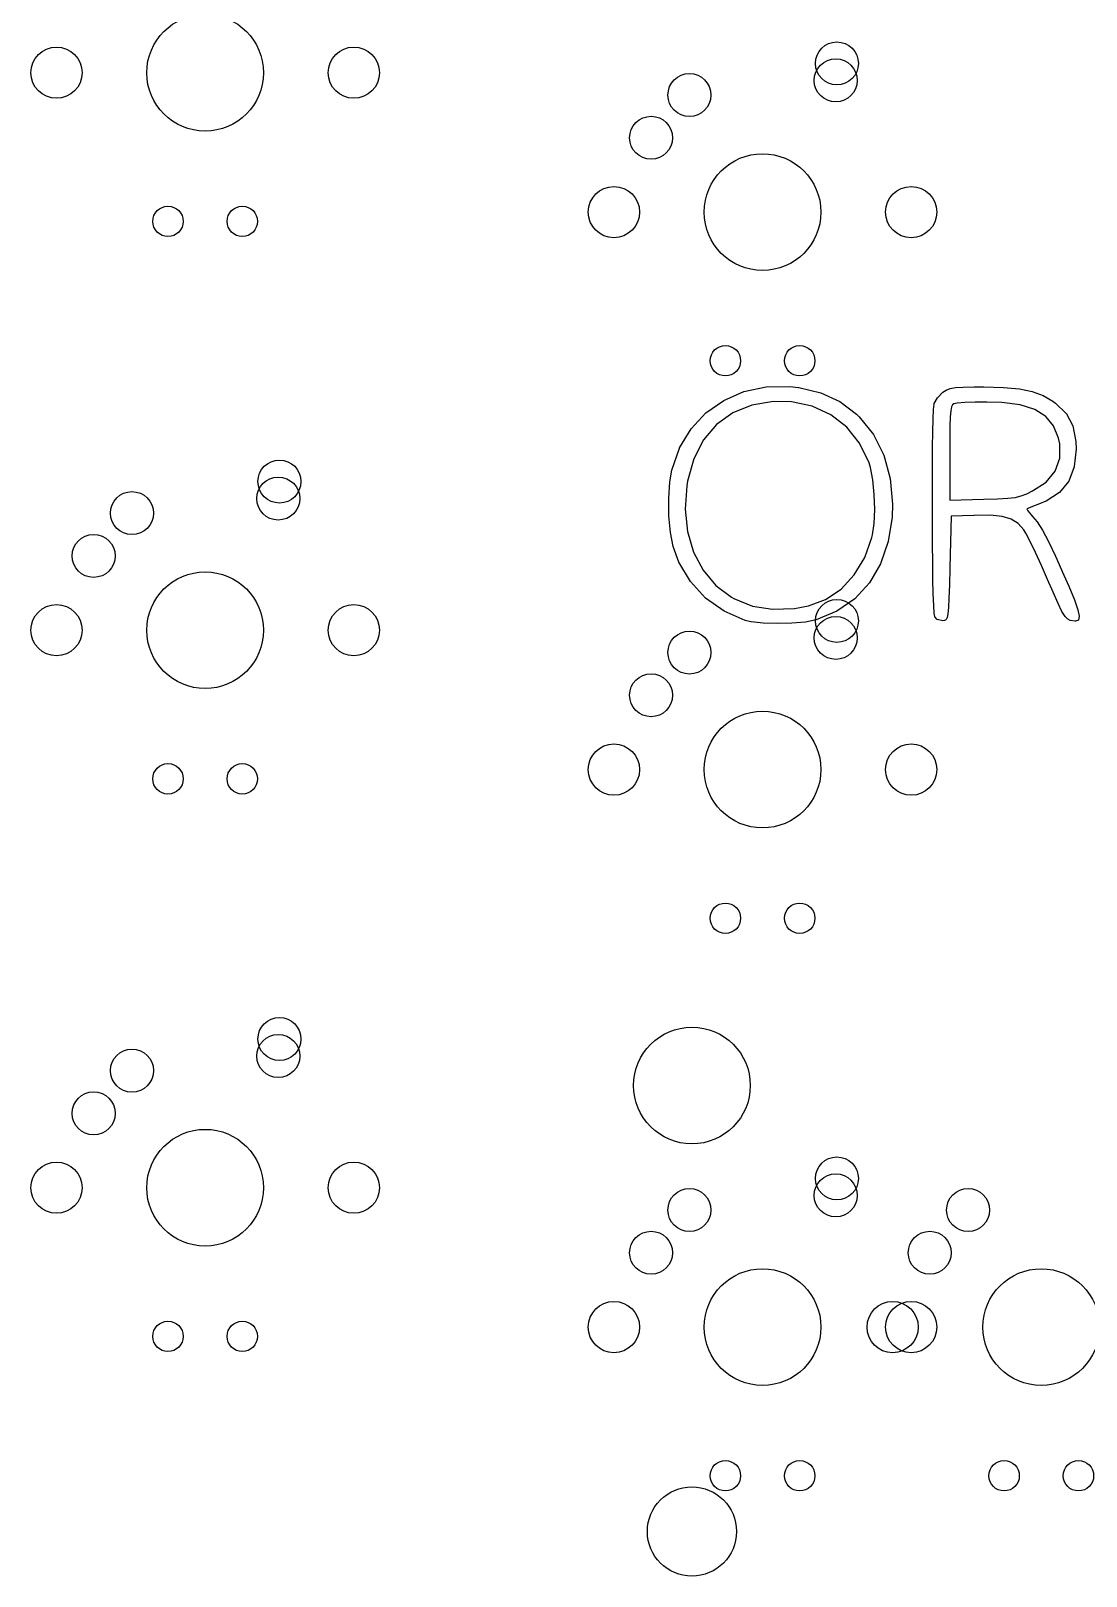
# Model space of a CAD drawing. Extents: x 31 to 332, y -142 to -29.
# Drawn here: x 260.7 to 296.8, y -130 to -77.2 of the extents above; entities that cross this region are included whole.
import ezdxf

# ---------------------------------------------------------------- set-up
doc = ezdxf.new("R2010")
doc.units = 0
doc.header["$MEASUREMENT"] = 0
doc.layers.add('BLACK', color=7, linetype='CONTINUOUS')

msp = doc.modelspace()

# ---------------------------------------------------------------- linework, layer by layer
at = {"layer": 'BLACK', "linetype": 'CONTINUOUS'}
for p, q in [((284.424, -89.7775), (285.114, -89.4793)), ((285.114, -89.4792), (285.115, -89.479)), ((285.114, -89.4793), (285.114, -89.4792)), ((285.115, -89.479), (285.872, -89.3191)), ((285.872, -89.3191), (285.873, -89.3191)), ((285.873, -89.319), (286.684, -89.3073)), ((285.873, -89.3191), (285.873, -89.319)), ((286.684, -89.3073), (286.684, -89.3074)), ((286.684, -89.3074), (286.684, -89.3074)), ((286.684, -89.3074), (286.983, -89.341)), ((286.983, -89.341), (286.984, -89.3411)), ((286.984, -89.3411), (286.984, -89.3411)), ((286.984, -89.3411), (287.737, -89.5165)), ((287.737, -89.5165), (287.738, -89.5167)), ((287.738, -89.5167), (287.738, -89.5168)), ((287.738, -89.5168), (288.387, -89.8138)), ((291.619, -89.8789), (291.726, -89.6865)), ((291.726, -89.6865), (291.727, -89.686)), ((291.727, -89.6854), (291.907, -89.5021)), ((291.727, -89.686), (291.727, -89.6854)), ((291.907, -89.5019), (291.908, -89.5016)), ((291.907, -89.5021), (291.907, -89.5019)), ((291.908, -89.5016), (291.915, -89.4963)), ((291.915, -89.4961), (292.027, -89.4242)), ((291.915, -89.4962), (291.915, -89.4961)), ((291.915, -89.4963), (291.915, -89.4962)), ((292.027, -89.4238), (292.158, -89.3743)), ((292.027, -89.424), (292.027, -89.4238)), ((292.027, -89.4242), (292.027, -89.424)), ((292.158, -89.3741), (292.339, -89.343)), ((292.158, -89.3742), (292.158, -89.3741)), ((292.158, -89.3743), (292.158, -89.3742)), ((292.339, -89.343), (292.34, -89.343)), ((292.34, -89.3429), (292.604, -89.326)), ((292.34, -89.343), (292.34, -89.3429)), ((292.604, -89.326), (292.984, -89.3193)), ((292.604, -89.326), (292.604, -89.326)), ((292.604, -89.326), (292.604, -89.326)), ((292.984, -89.3193), (293.313, -89.3183)), ((292.984, -89.3193), (292.984, -89.3193)), ((292.984, -89.3193), (292.984, -89.3193)), ((293.313, -89.3183), (293.313, -89.3184)), ((293.313, -89.3184), (293.313, -89.3183)), ((293.313, -89.3183), (293.986, -89.333)), ((293.986, -89.333), (293.987, -89.333)), ((293.987, -89.333), (293.987, -89.333)), ((293.987, -89.333), (294.526, -89.3818)), ((294.526, -89.3818), (294.527, -89.3819)), ((294.527, -89.3819), (294.527, -89.3819)), ((294.527, -89.3819), (294.966, -89.4724)), ((294.966, -89.4724), (294.966, -89.4725)), ((294.966, -89.4725), (294.966, -89.4726)), ((294.966, -89.4726), (295.337, -89.6122)), ((295.337, -89.6122), (295.338, -89.6124)), ((295.338, -89.6124), (295.338, -89.6125)), ((295.338, -89.6125), (295.674, -89.8087)), ((283.307, -90.7504), (283.816, -90.2053)), ((283.816, -90.2046), (284.423, -89.778)), ((283.816, -90.205), (283.816, -90.2046)), ((283.816, -90.2053), (283.816, -90.205)), ((284.731, -90.2072), (284.181, -90.605)), ((284.423, -89.778), (284.424, -89.7778)), ((284.424, -89.7778), (284.424, -89.7775)), ((285.381, -89.9424), (284.731, -90.2072)), ((286.123, -89.8168), (285.381, -89.9424)), ((286.743, -89.8265), (286.123, -89.8168)), ((287.447, -89.9769), (286.743, -89.8265)), ((288.08, -90.2702), (287.447, -89.9769)), ((288.626, -90.6964), (288.08, -90.2702)), ((288.387, -89.8138), (288.387, -89.8141)), ((288.387, -89.8141), (288.388, -89.8144)), ((288.388, -89.8144), (288.958, -90.245)), ((288.958, -90.245), (288.958, -90.2452)), ((288.958, -90.2452), (288.958, -90.2454)), ((288.958, -90.2454), (289.057, -90.341)), ((291.582, -90.4104), (291.597, -90.0876)), ((291.597, -90.0873), (291.614, -89.9023)), ((291.597, -90.0875), (291.597, -90.0873)), ((291.597, -90.0876), (291.597, -90.0875)), ((291.614, -89.9017), (291.619, -89.8803)), ((291.614, -89.902), (291.614, -89.9017)), ((291.614, -89.9023), (291.614, -89.902)), ((291.619, -89.8796), (291.619, -89.8789)), ((291.619, -89.8803), (291.619, -89.8796)), ((292.179, -90.1317), (292.162, -90.3456)), ((292.205, -90.001), (292.179, -90.1317)), ((292.243, -89.9307), (292.205, -90.001)), ((292.292, -89.8969), (292.243, -89.9307)), ((292.406, -89.8758), (292.292, -89.8969)), ((292.662, -89.8556), (292.406, -89.8758)), ((293.011, -89.8422), (292.662, -89.8556)), ((293.412, -89.8376), (293.011, -89.8422)), ((293.926, -89.8534), (293.412, -89.8376)), ((294.559, -89.9346), (293.926, -89.8534)), ((295.056, -90.0903), (294.559, -89.9346)), ((295.43, -90.3268), (295.056, -90.0903)), ((295.674, -89.8087), (295.674, -89.8089)), ((295.674, -89.8089), (295.675, -89.809)), ((295.675, -89.809), (295.759, -89.8688)), ((295.759, -89.8688), (295.759, -89.869)), ((295.759, -89.869), (295.759, -89.8692)), ((295.759, -89.8692), (296.12, -90.2189)), ((296.12, -90.2189), (296.12, -90.2195)), ((296.12, -90.2195), (296.121, -90.2201)), ((296.121, -90.2201), (296.349, -90.65)), ((282.912, -91.4049), (283.307, -90.7512)), ((283.307, -90.7508), (283.307, -90.7504)), ((283.307, -90.7512), (283.307, -90.7508)), ((284.181, -90.605), (283.736, -91.1298)), ((289.068, -91.2454), (288.626, -90.6964)), ((289.057, -90.341), (289.057, -90.3413)), ((289.057, -90.3413), (289.057, -90.3415)), ((289.057, -90.3415), (289.546, -90.9478)), ((291.571, -90.8492), (291.582, -90.4105)), ((291.582, -90.4105), (291.582, -90.4104)), ((291.582, -90.4105), (291.582, -90.4105)), ((292.152, -90.6653), (292.148, -91.1135)), ((292.162, -90.3456), (292.152, -90.6653)), ((295.696, -90.6507), (295.43, -90.3268)), ((295.865, -91.0689), (295.696, -90.6507)), ((296.349, -90.65), (296.349, -90.6506)), ((296.349, -90.6506), (296.35, -90.6513)), ((296.35, -90.6513), (296.455, -91.1813)), ((283.736, -91.1298), (283.402, -91.7757)), ((289.393, -91.9075), (289.068, -91.2454)), ((289.546, -90.9478), (289.546, -90.9482)), ((289.546, -90.9482), (289.546, -90.9487)), ((289.546, -90.9487), (289.899, -91.6522)), ((291.562, -91.3818), (291.571, -90.8492)), ((291.571, -90.8492), (291.571, -90.8492)), ((291.571, -90.8492), (291.571, -90.8492)), ((292.148, -91.1135), (292.147, -91.574)), ((295.907, -91.2664), (295.865, -91.0689)), ((295.907, -91.7562), (295.907, -91.2664)), ((296.455, -91.1813), (296.455, -91.1817)), ((296.455, -91.1817), (296.455, -91.1821)), ((296.455, -91.1821), (296.465, -91.4398)), ((282.646, -92.158), (282.911, -91.4058)), ((282.911, -91.4058), (282.912, -91.4053)), ((282.912, -91.4053), (282.912, -91.4049)), ((283.402, -91.7757), (283.186, -92.5367)), ((289.899, -91.6522), (289.899, -91.6527)), ((289.899, -91.6527), (289.899, -91.6531)), ((289.899, -91.6531), (290.114, -92.4467)), ((291.556, -91.9865), (291.56, -91.5739)), ((291.56, -91.5739), (291.562, -91.3819)), ((291.562, -91.3819), (291.562, -91.3818)), ((291.562, -91.3819), (291.562, -91.3819)), ((292.147, -91.574), (292.147, -93.1897)), ((295.749, -92.1933), (295.907, -91.7562)), ((296.465, -91.4405), (296.404, -92.0424)), ((296.465, -91.4398), (296.465, -91.4402)), ((296.465, -91.4402), (296.465, -91.4405)), ((282.577, -92.5649), (282.646, -92.1588)), ((282.646, -92.1584), (282.646, -92.158)), ((282.646, -92.1588), (282.646, -92.1584)), ((289.443, -92.0751), (289.393, -91.9075)), ((289.519, -92.4951), (289.443, -92.0751)), ((291.552, -92.6411), (291.556, -91.9865)), ((291.556, -91.9865), (291.556, -91.9865)), ((291.556, -91.9865), (291.556, -91.9865)), ((295.438, -92.5688), (295.749, -92.1933)), ((296.404, -92.0437), (296.216, -92.5353)), ((296.404, -92.0424), (296.404, -92.0431)), ((296.404, -92.0431), (296.404, -92.0437)), ((282.541, -93.1267), (282.577, -92.5654)), ((282.577, -92.5651), (282.577, -92.5649)), ((282.577, -92.5654), (282.577, -92.5651)), ((283.158, -92.7006), (283.102, -93.5)), ((283.186, -92.5367), (283.158, -92.7006)), ((289.567, -92.9934), (289.519, -92.4951)), ((290.114, -92.4467), (290.114, -92.4471)), ((290.114, -92.4471), (290.114, -92.4476)), ((290.114, -92.4476), (290.188, -93.3238)), ((291.552, -92.6412), (291.552, -92.6411)), ((291.552, -93.3239), (291.552, -92.6412)), ((291.552, -92.6412), (291.552, -92.6412)), ((294.78, -92.9683), (294.978, -92.8737)), ((294.978, -92.8737), (295.438, -92.5688)), ((295.894, -92.9268), (295.437, -93.2214)), ((295.895, -92.9258), (295.894, -92.9263)), ((295.894, -92.9263), (295.894, -92.9268)), ((296.215, -92.5367), (295.895, -92.9258)), ((296.216, -92.5353), (296.215, -92.5359)), ((296.215, -92.5359), (296.215, -92.5367)), ((282.541, -93.1269), (282.541, -93.1267)), ((282.541, -93.1271), (282.541, -93.1269)), ((282.547, -93.5001), (282.541, -93.1271)), ((289.584, -93.5115), (289.567, -92.9934)), ((290.188, -93.3244), (290.174, -93.7634)), ((290.188, -93.3238), (290.188, -93.3241)), ((290.188, -93.3241), (290.188, -93.3244)), ((291.552, -93.324), (291.552, -93.3239)), ((291.552, -93.3239), (291.552, -93.3239)), ((291.553, -94.0129), (291.552, -93.324)), ((292.147, -93.1897), (293.308, -93.1579)), ((293.308, -93.1579), (293.784, -93.1426)), ((293.308, -93.1579), (293.308, -93.1579)), ((293.784, -93.1426), (294.13, -93.1226)), ((294.13, -93.1226), (294.385, -93.0914)), ((294.385, -93.0914), (294.589, -93.0422)), ((294.589, -93.0422), (294.78, -92.9683)), ((294.979, -93.4045), (294.817, -93.4708)), ((295.217, -93.3141), (294.979, -93.4045)), ((295.436, -93.2218), (295.217, -93.314)), ((295.217, -93.314), (295.217, -93.314)), ((295.217, -93.314), (295.217, -93.3141)), ((295.437, -93.2216), (295.436, -93.2218)), ((295.437, -93.2214), (295.437, -93.2216)), ((282.55, -93.7262), (282.547, -93.5001)), ((282.55, -93.7264), (282.55, -93.7262)), ((282.55, -93.7266), (282.55, -93.7264)), ((282.603, -94.2966), (282.55, -93.7266)), ((283.102, -93.5), (283.182, -94.2595)), ((289.566, -93.9903), (289.584, -93.5115)), ((290.174, -93.764), (290.046, -94.6046)), ((290.174, -93.7634), (290.174, -93.7637)), ((290.174, -93.7637), (290.174, -93.764)), ((292.19, -93.7309), (292.147, -95.5041)), ((292.968, -93.7066), (292.19, -93.7309)), ((292.983, -93.7062), (292.968, -93.7066)), ((293.528, -93.7051), (292.983, -93.7062)), ((293.938, -93.7454), (293.528, -93.7051)), ((294.245, -93.8359), (293.938, -93.7454)), ((294.48, -93.9857), (294.245, -93.8359)), ((294.817, -93.4708), (294.782, -93.4881)), ((294.782, -93.4881), (294.811, -93.5524)), ((294.811, -93.5524), (294.931, -93.6926)), ((294.931, -93.6926), (294.979, -93.7423)), ((294.979, -93.7423), (294.979, -93.7425)), ((294.979, -93.7425), (294.979, -93.7426)), ((294.979, -93.7426), (295.136, -93.9316)), ((295.136, -93.9316), (295.136, -93.9319)), ((295.136, -93.9319), (295.136, -93.9321)), ((295.136, -93.9321), (295.314, -94.2117)), ((282.603, -94.2969), (282.603, -94.2966)), ((282.603, -94.2972), (282.603, -94.2969)), ((282.697, -94.7715), (282.603, -94.2972)), ((283.182, -94.2595), (283.39, -94.9595)), ((289.242, -95.1433), (289.49, -94.4591)), ((289.49, -94.4591), (289.512, -94.3712)), ((289.512, -94.3712), (289.566, -93.9903)), ((291.558, -94.6861), (291.553, -94.0129)), ((291.553, -94.0129), (291.553, -94.0129)), ((291.553, -94.0129), (291.553, -94.0129)), ((294.675, -94.2041), (294.48, -93.9857)), ((294.748, -94.3202), (294.675, -94.2041)), ((294.897, -94.5999), (294.748, -94.3202)), ((295.314, -94.2117), (295.314, -94.2119)), ((295.314, -94.2119), (295.314, -94.2121)), ((295.314, -94.2121), (295.52, -94.5977)), ((282.698, -94.7718), (282.697, -94.7715)), ((282.698, -94.7722), (282.698, -94.7718)), ((282.893, -95.3026), (282.698, -94.7722)), ((283.39, -94.9595), (283.717, -95.5802)), ((290.046, -94.6055), (289.786, -95.3583)), ((290.046, -94.6046), (290.046, -94.605)), ((290.046, -94.605), (290.046, -94.6055)), ((291.565, -95.3216), (291.558, -94.6861)), ((291.558, -94.6861), (291.558, -94.6861)), ((291.558, -94.6861), (291.558, -94.6861)), ((295.082, -94.9786), (294.897, -94.5999)), ((295.285, -95.4216), (295.082, -94.9786)), ((295.52, -94.5977), (295.52, -94.5978)), ((295.52, -94.5978), (295.52, -94.5979)), ((295.52, -94.5979), (295.763, -95.1048)), ((282.893, -95.303), (282.893, -95.3026)), ((282.893, -95.3034), (282.893, -95.303)), ((283.286, -95.9684), (282.893, -95.3034)), ((288.883, -95.738), (289.242, -95.1433)), ((289.785, -95.3592), (289.402, -96.0134)), ((289.786, -95.3583), (289.785, -95.3588)), ((289.785, -95.3588), (289.785, -95.3592)), ((291.574, -95.8975), (291.565, -95.3216)), ((291.565, -95.3216), (291.565, -95.3216)), ((291.565, -95.3216), (291.565, -95.3216)), ((292.147, -95.5041), (292.133, -96.0952)), ((292.147, -95.5041), (292.147, -95.5041)), ((295.49, -95.8943), (295.285, -95.4216)), ((295.763, -95.1048), (295.763, -95.1049)), ((295.763, -95.1049), (295.763, -95.1049)), ((295.763, -95.1049), (296.051, -95.7486)), ((283.286, -95.9688), (283.286, -95.9684)), ((283.286, -95.9693), (283.286, -95.9688)), ((283.804, -96.5334), (283.286, -95.9693)), ((283.717, -95.5802), (284.154, -96.1018)), ((288.431, -96.2249), (288.883, -95.738)), ((289.401, -96.0142), (288.901, -96.5587)), ((289.402, -96.0134), (289.401, -96.0138)), ((289.401, -96.0138), (289.401, -96.0142)), ((291.586, -96.3918), (291.574, -95.8975)), ((291.574, -95.8975), (291.574, -95.8975)), ((291.574, -95.8975), (291.574, -95.8975)), ((292.133, -96.0952), (292.119, -96.5387)), ((292.133, -96.0952), (292.133, -96.0952)), ((292.133, -96.0952), (292.133, -96.0952)), ((295.676, -96.3302), (295.49, -95.8943)), ((296.051, -95.7486), (296.051, -95.7486)), ((296.051, -95.7486), (296.051, -95.7486)), ((296.051, -95.7486), (296.212, -96.1208)), ((283.805, -96.5338), (283.804, -96.5334)), ((283.805, -96.5341), (283.805, -96.5338)), ((284.433, -96.9811), (283.805, -96.5341)), ((284.154, -96.1018), (284.694, -96.5047)), ((284.694, -96.5047), (284.766, -96.5444)), ((284.766, -96.5444), (285.408, -96.8043)), ((287.315, -96.8008), (287.903, -96.5853)), ((287.903, -96.5853), (288.431, -96.2249)), ((288.9, -96.5594), (288.293, -96.9834)), ((288.901, -96.559), (288.9, -96.5594)), ((288.901, -96.5587), (288.901, -96.559)), ((291.6, -96.7826), (291.586, -96.3918)), ((291.586, -96.3918), (291.586, -96.3918)), ((291.586, -96.3918), (291.586, -96.3918)), ((292.119, -96.5388), (292.104, -96.8562)), ((292.119, -96.5387), (292.119, -96.5387)), ((292.119, -96.5387), (292.119, -96.5388)), ((295.849, -96.7175), (295.676, -96.3302)), ((295.676, -96.3302), (295.676, -96.3302)), ((295.676, -96.3302), (295.676, -96.3302)), ((296.212, -96.1208), (296.212, -96.1209)), ((296.212, -96.1209), (296.212, -96.1209)), ((296.212, -96.1209), (296.408, -96.594)), ((296.408, -96.594), (296.408, -96.5941)), ((296.408, -96.5941), (296.408, -96.5943)), ((296.408, -96.5943), (296.528, -96.9334)), ((284.433, -96.9813), (284.433, -96.9811)), ((284.434, -96.9816), (284.433, -96.9813)), ((285.155, -97.2952), (284.434, -96.9816)), ((285.408, -96.8043), (286.092, -96.9175)), ((286.092, -96.9175), (286.839, -96.8862)), ((286.839, -96.8862), (287.315, -96.8008)), ((288.292, -96.9839), (287.585, -97.2764)), ((288.293, -96.9836), (288.292, -96.9839)), ((288.293, -96.9834), (288.293, -96.9836)), ((291.6, -96.7827), (291.6, -96.7826)), ((291.616, -97.0481), (291.6, -96.7827)), ((291.6, -96.7827), (291.6, -96.7827)), ((291.616, -97.0483), (291.616, -97.0481)), ((291.616, -97.0485), (291.616, -97.0483)), ((291.635, -97.1665), (291.616, -97.0485)), ((292.084, -97.07), (292.057, -97.2003)), ((292.104, -96.8564), (292.084, -97.0695)), ((292.084, -97.0695), (292.084, -97.0697)), ((292.084, -97.0697), (292.084, -97.07)), ((292.104, -96.8562), (292.104, -96.8563)), ((292.104, -96.8563), (292.104, -96.8564)), ((295.849, -96.7176), (295.849, -96.7175)), ((295.849, -96.7177), (295.849, -96.7176)), ((295.983, -96.9866), (295.849, -96.7177)), ((295.983, -96.9868), (295.983, -96.9866)), ((295.983, -96.987), (295.983, -96.9868)), ((296.088, -97.1589), (295.983, -96.987)), ((296.528, -96.9334), (296.528, -96.9337)), ((296.528, -96.9337), (296.528, -96.934)), ((296.528, -96.934), (296.574, -97.1563)), ((285.156, -97.2953), (285.155, -97.2952)), ((285.156, -97.2954), (285.156, -97.2953)), ((285.354, -97.3418), (285.156, -97.2954)), ((285.355, -97.3419), (285.354, -97.3418)), ((285.354, -97.3418), (285.354, -97.3418)), ((285.766, -97.3896), (285.355, -97.3419)), ((285.767, -97.3895), (285.766, -97.3896)), ((285.767, -97.3896), (285.767, -97.3895)), ((286.252, -97.4067), (285.767, -97.3896)), ((286.753, -97.3937), (286.252, -97.4067)), ((286.252, -97.4067), (286.252, -97.4067)), ((286.252, -97.4067), (286.252, -97.4067)), ((287.214, -97.351), (286.753, -97.3937)), ((286.753, -97.3937), (286.753, -97.3937)), ((286.753, -97.3937), (286.753, -97.3937)), ((287.577, -97.2788), (287.214, -97.3509)), ((287.214, -97.3509), (287.214, -97.3509)), ((287.214, -97.3509), (287.214, -97.351)), ((287.578, -97.2787), (287.577, -97.2787)), ((287.577, -97.2787), (287.577, -97.2788)), ((287.585, -97.2766), (287.578, -97.2787)), ((287.585, -97.2764), (287.585, -97.2764)), ((287.585, -97.2764), (287.585, -97.2766)), ((291.635, -97.1669), (291.635, -97.1665)), ((291.635, -97.1674), (291.635, -97.1669)), ((291.636, -97.1678), (291.635, -97.1674)), ((291.636, -97.1681), (291.636, -97.1678)), ((291.636, -97.1685), (291.636, -97.1681)), ((291.636, -97.1689), (291.636, -97.1685)), ((291.716, -97.2641), (291.636, -97.1689)), ((291.717, -97.2645), (291.716, -97.2641)), ((291.717, -97.265), (291.717, -97.2645)), ((291.717, -97.2651), (291.717, -97.265)), ((291.717, -97.2652), (291.717, -97.2651)), ((291.718, -97.2654), (291.717, -97.2652)), ((291.719, -97.2657), (291.718, -97.2654)), ((291.914, -97.3132), (291.719, -97.2657)), ((291.915, -97.3132), (291.914, -97.3132)), ((291.914, -97.3132), (291.914, -97.3132)), ((291.914, -97.3132), (291.914, -97.3132)), ((291.916, -97.3133), (291.915, -97.3132)), ((291.967, -97.3032), (291.916, -97.3132)), ((291.916, -97.3132), (291.916, -97.3132)), ((291.916, -97.3132), (291.916, -97.3133)), ((291.968, -97.303), (291.967, -97.3032)), ((291.967, -97.3032), (291.967, -97.3032)), ((291.967, -97.3032), (291.967, -97.3032)), ((292.018, -97.2728), (291.968, -97.3026)), ((291.968, -97.3026), (291.968, -97.303)), ((292.019, -97.2723), (292.018, -97.2725)), ((292.018, -97.2725), (292.018, -97.2728)), ((292.02, -97.2709), (292.019, -97.2713)), ((292.019, -97.2713), (292.019, -97.2717)), ((292.019, -97.2717), (292.019, -97.2719)), ((292.019, -97.2719), (292.019, -97.2723)), ((292.057, -97.2017), (292.02, -97.2709)), ((292.057, -97.2003), (292.057, -97.201)), ((292.057, -97.201), (292.057, -97.2017)), ((296.089, -97.1593), (296.088, -97.1589)), ((296.089, -97.1597), (296.089, -97.1593)), ((296.179, -97.2559), (296.089, -97.1597)), ((296.179, -97.256), (296.179, -97.2559)), ((296.179, -97.2559), (296.179, -97.2559)), ((296.18, -97.2565), (296.179, -97.256)), ((296.18, -97.257), (296.18, -97.2565)), ((296.266, -97.299), (296.18, -97.257)), ((296.18, -97.257), (296.18, -97.257)), ((296.18, -97.257), (296.18, -97.257)), ((296.267, -97.2992), (296.266, -97.299)), ((296.268, -97.2995), (296.267, -97.2992)), ((296.439, -97.3246), (296.268, -97.2995)), ((296.44, -97.3246), (296.439, -97.3246)), ((296.439, -97.3246), (296.439, -97.3246)), ((296.441, -97.3244), (296.44, -97.3245)), ((296.44, -97.3245), (296.44, -97.3246)), ((296.44, -97.3246), (296.44, -97.3246)), ((296.542, -97.2844), (296.441, -97.3243)), ((296.441, -97.3243), (296.441, -97.3244)), ((296.543, -97.2841), (296.542, -97.2844)), ((296.544, -97.2836), (296.543, -97.2838)), ((296.543, -97.2838), (296.543, -97.2841)), ((296.545, -97.2825), (296.544, -97.283)), ((296.544, -97.283), (296.544, -97.2835)), ((296.544, -97.2835), (296.544, -97.2836)), ((296.574, -97.1584), (296.545, -97.2809)), ((296.545, -97.2809), (296.545, -97.2815)), ((296.545, -97.2815), (296.545, -97.2821)), ((296.545, -97.2821), (296.545, -97.2823)), ((296.545, -97.2823), (296.545, -97.2825)), ((296.574, -97.1563), (296.574, -97.1565)), ((296.574, -97.1565), (296.574, -97.1567)), ((296.574, -97.1567), (296.574, -97.1573)), ((296.574, -97.1573), (296.574, -97.158)), ((296.574, -97.158), (296.574, -97.1582)), ((296.574, -97.1582), (296.574, -97.1584))]:
    msp.add_line(p, q, dxfattribs=at)
at = {"layer": 'BLACK'}
for centre, radius in [((266.7, -78.5812), 1.9939), ((288.29, -78.2638), 0.735), ((261.62, -78.5812), 0.875), ((271.78, -78.5812), 0.875), ((288.25, -78.8438), 0.735), ((283.25, -79.3438), 0.735), ((281.94, -80.8037), 0.735), ((285.75, -83.3438), 1.9939), ((280.67, -83.3438), 0.875), ((290.83, -83.3438), 0.875), ((265.43, -83.6612), 0.52), ((267.97, -83.6612), 0.52), ((284.48, -88.4237), 0.52), ((287.02, -88.4237), 0.52), ((269.24, -92.5512), 0.735), ((269.2, -93.1312), 0.735), ((264.2, -93.6312), 0.735), ((262.89, -95.0913), 0.735), ((266.7, -97.6312), 1.9939), ((288.29, -97.3137), 0.735), ((261.62, -97.6312), 0.875), ((271.78, -97.6312), 0.875), ((283.25, -98.3937), 0.735), ((288.25, -97.8937), 0.735), ((281.94, -99.8537), 0.735), ((285.75, -102.394), 1.9939), ((280.67, -102.394), 0.875), ((290.83, -102.394), 0.875), ((265.43, -102.711), 0.52), ((267.97, -102.711), 0.52), ((284.48, -107.474), 0.52), ((287.02, -107.474), 0.52), ((269.24, -111.601), 0.735), ((283.337, -113.189), 1.9939), ((269.2, -112.181), 0.735), ((264.2, -112.681), 0.735), ((262.89, -114.141), 0.735), ((266.7, -116.681), 1.9939), ((288.29, -116.364), 0.735), ((261.62, -116.681), 0.875), ((271.78, -116.681), 0.875), ((288.25, -116.944), 0.735), ((283.25, -117.444), 0.735), ((292.775, -117.444), 0.735), ((281.94, -118.904), 0.735), ((291.465, -118.904), 0.735), ((285.75, -121.444), 1.9939), ((295.275, -121.444), 1.9939), ((280.67, -121.444), 0.875), ((290.195, -121.444), 0.875), ((290.83, -121.444), 0.875), ((265.43, -121.761), 0.52), ((267.97, -121.761), 0.52), ((284.48, -126.524), 0.52), ((287.02, -126.524), 0.52), ((294.005, -126.524), 0.52), ((296.545, -126.524), 0.52), ((283.337, -128.429), 1.524)]:
    msp.add_circle(centre, radius, dxfattribs=at)

doc.saveas('drawing.dxf')
